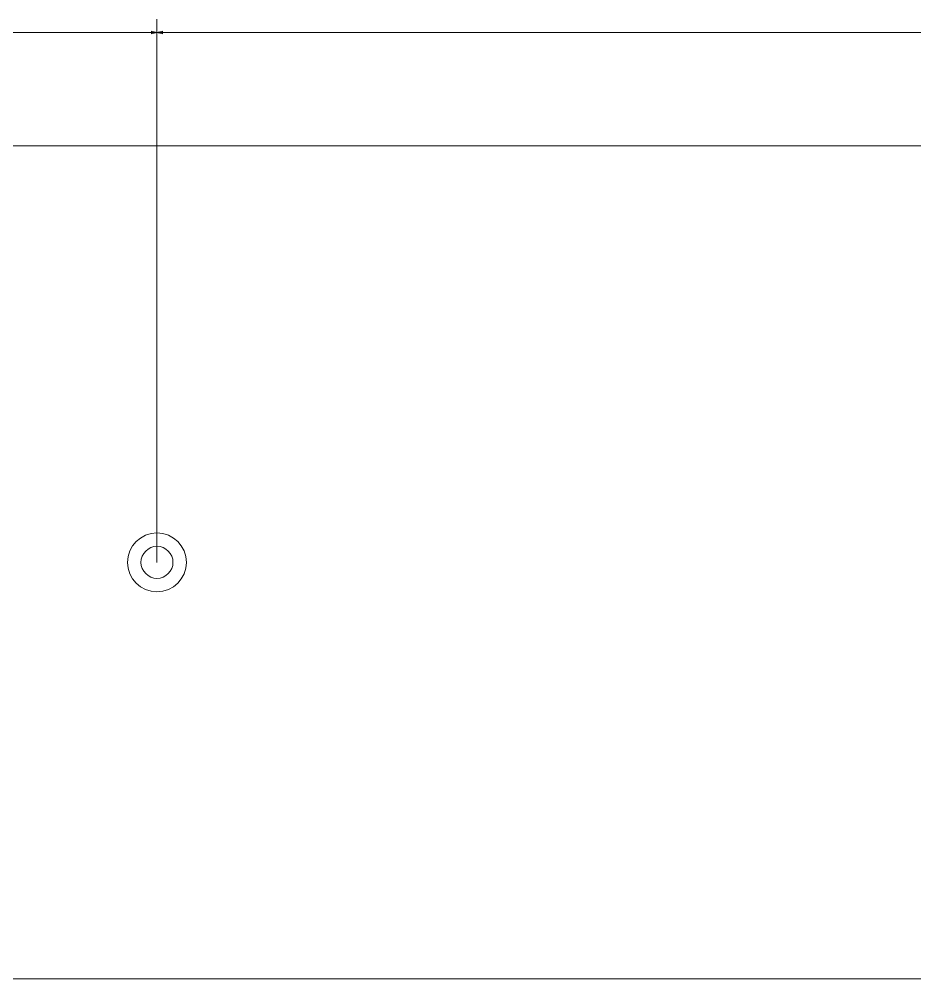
# Model space of a CAD drawing. Header units: centimetres. Extents: x -84 to 84, y -59 to 59.
# Drawn here: x -18.96 to -2.17, y 28.81 to 46.79 of the extents above; entities that cross this region are included whole.
import ezdxf

# ---------------------------------------------------------------- set-up
doc = ezdxf.new("R2010")
doc.units = ezdxf.units.CM
doc.header["$MEASUREMENT"] = 0
doc.layers.add('layer 1', color=7, linetype='Continuous')

msp = doc.modelspace()

# ---------------------------------------------------------------- linework, layer by layer
at = {"layer": 'layer 1', "color": 155, "lineweight": 9}
for points in [[(-16.3777, 36.61422), (-16.3777, 36.61422), (-16.3777, 46.79325), (-16.3777, 46.79325)], [(-16.3777, 36.61422), (-16.3777, 36.61422), (-16.3777, 46.79325), (-16.3777, 46.79325)], [(-39.3777, 46.54325), (-39.3777, 46.54325), (-16.3777, 46.54325), (-16.3777, 46.54325)], [(6.6223, 46.54325), (6.6223, 46.54325), (-16.3777, 46.54325), (-16.3777, 46.54325)]]:
    msp.add_open_spline(points, degree=3, dxfattribs=at)
for points in [[(-16.47929, 46.51602), (-16.47929, 46.51602), (-16.3777, 46.54325), (-16.3777, 46.54325), (-16.3777, 46.54325), (-16.3777, 46.54325), (-16.47929, 46.57047), (-16.47929, 46.57047), (-16.47929, 46.57047), (-16.47929, 46.57047), (-16.47929, 46.51602), (-16.47929, 46.51602)], [(-16.2761, 46.57047), (-16.2761, 46.57047), (-16.3777, 46.54325), (-16.3777, 46.54325), (-16.3777, 46.54325), (-16.3777, 46.54325), (-16.2761, 46.51602), (-16.2761, 46.51602), (-16.2761, 46.51602), (-16.2761, 46.51602), (-16.2761, 46.57047), (-16.2761, 46.57047)]]:
    msp.add_open_spline(points, degree=3, knots=[0, 0, 0, 0, 0.25, 0.25, 0.25, 0.25, 0.5, 0.5, 0.5, 0.5, 1, 1, 1, 1], dxfattribs=at)
at = {"layer": 'layer 1', "color": 254, "lineweight": 20}
msp.add_open_spline([(-54.95849, 44.41886), (-54.95849, 44.41886), (50.96113, 44.41886), (50.96113, 44.41886), (50.96113, 44.41886), (51.67024, 44.41886), (51.62215, 44.27967), (51.62143, 43.68805), (51.62143, 43.68805), (51.62143, 43.68805), (51.62143, 36.61422), (51.62143, 36.61422), (51.62143, 36.61422), (51.62143, 36.61422), (51.62143, 29.54039), (51.62143, 29.54039), (51.62143, 29.54039), (51.62215, 28.94877), (51.67024, 28.80958), (50.96113, 28.80958), (50.96113, 28.80958), (50.96113, 28.80958), (-54.95849, 28.80958), (-54.95849, 28.80958), (-54.95849, 28.80958), (-55.07312, 28.80958), (-55.07723, 28.80927), (-55.18469, 28.88154), (-55.18469, 28.88154), (-55.88335, 29.35141), (-56.58204, 29.82142), (-57.2807, 30.29135), (-57.2807, 30.29135), (-57.39009, 30.36487), (-57.37765, 30.31695), (-57.37765, 30.52322), (-57.37765, 30.52322), (-57.37765, 31.07287), (-57.37765, 33.61458), (-57.37765, 34.16421), (-57.37765, 34.16421), (-57.37765, 34.16421), (-42.37765, 34.16421), (-42.37765, 34.16421), (-42.37765, 34.16421), (-42.37765, 34.16421), (-42.37765, 39.06423), (-42.37765, 39.06423), (-42.37765, 39.06423), (-42.37765, 39.06423), (-57.37765, 39.06423), (-57.37765, 39.06423), (-57.37765, 39.06423), (-57.37765, 39.61386), (-57.37765, 42.15557), (-57.37765, 42.70522), (-57.37765, 42.70522), (-57.37765, 42.91149), (-57.39009, 42.86357), (-57.2807, 42.93709), (-57.2807, 42.93709), (-56.58204, 43.40702), (-55.88335, 43.87703), (-55.18469, 44.3469), (-55.18469, 44.3469), (-55.07723, 44.41917), (-55.07312, 44.41886), (-54.95849, 44.41886)], degree=3, knots=[0, 0, 0, 0, 0.05555556, 0.05555556, 0.05555556, 0.05555556, 0.11111111, 0.11111111, 0.11111111, 0.11111111, 0.16666667, 0.16666667, 0.16666667, 0.16666667, 0.22222222, 0.22222222, 0.22222222, 0.22222222, 0.27777778, 0.27777778, 0.27777778, 0.27777778, 0.33333333, 0.33333333, 0.33333333, 0.33333333, 0.38888889, 0.38888889, 0.38888889, 0.38888889, 0.44444444, 0.44444444, 0.44444444, 0.44444444, 0.5, 0.5, 0.5, 0.5, 0.55555556, 0.55555556, 0.55555556, 0.55555556, 0.61111111, 0.61111111, 0.61111111, 0.61111111, 0.66666667, 0.66666667, 0.66666667, 0.66666667, 0.72222222, 0.72222222, 0.72222222, 0.72222222, 0.77777778, 0.77777778, 0.77777778, 0.77777778, 0.83333333, 0.83333333, 0.83333333, 0.83333333, 0.88888889, 0.88888889, 0.88888889, 0.88888889, 1, 1, 1, 1], dxfattribs=at)
at = {"layer": 'layer 1', "color": 9, "lineweight": 20}
msp.add_open_spline([(-16.3777, 37.16422), (-16.07394, 37.16422), (-15.8277, 36.91798), (-15.8277, 36.61422), (-15.8277, 36.61422), (-15.8277, 36.31046), (-16.07394, 36.06422), (-16.3777, 36.06422), (-16.3777, 36.06422), (-16.68146, 36.06422), (-16.9277, 36.31046), (-16.9277, 36.61422), (-16.9277, 36.61422), (-16.9277, 36.91798), (-16.68146, 37.16422), (-16.3777, 37.16422)], degree=3, knots=[0, 0, 0, 0, 0.2, 0.2, 0.2, 0.2, 0.4, 0.4, 0.4, 0.4, 0.6, 0.6, 0.6, 0.6, 1, 1, 1, 1], dxfattribs=at)
at = {"layer": 'layer 1', "color": 7, "lineweight": 20}
msp.add_open_spline([(-16.3777, 36.91422), (-16.21201, 36.91422), (-16.0777, 36.77991), (-16.0777, 36.61422), (-16.0777, 36.61422), (-16.0777, 36.44853), (-16.21201, 36.31422), (-16.3777, 36.31422), (-16.3777, 36.31422), (-16.54339, 36.31422), (-16.6777, 36.44853), (-16.6777, 36.61422), (-16.6777, 36.61422), (-16.6777, 36.77991), (-16.54339, 36.91422), (-16.3777, 36.91422)], degree=3, knots=[0, 0, 0, 0, 0.2, 0.2, 0.2, 0.2, 0.4, 0.4, 0.4, 0.4, 0.6, 0.6, 0.6, 0.6, 1, 1, 1, 1], dxfattribs=at)

doc.saveas('drawing.dxf')
